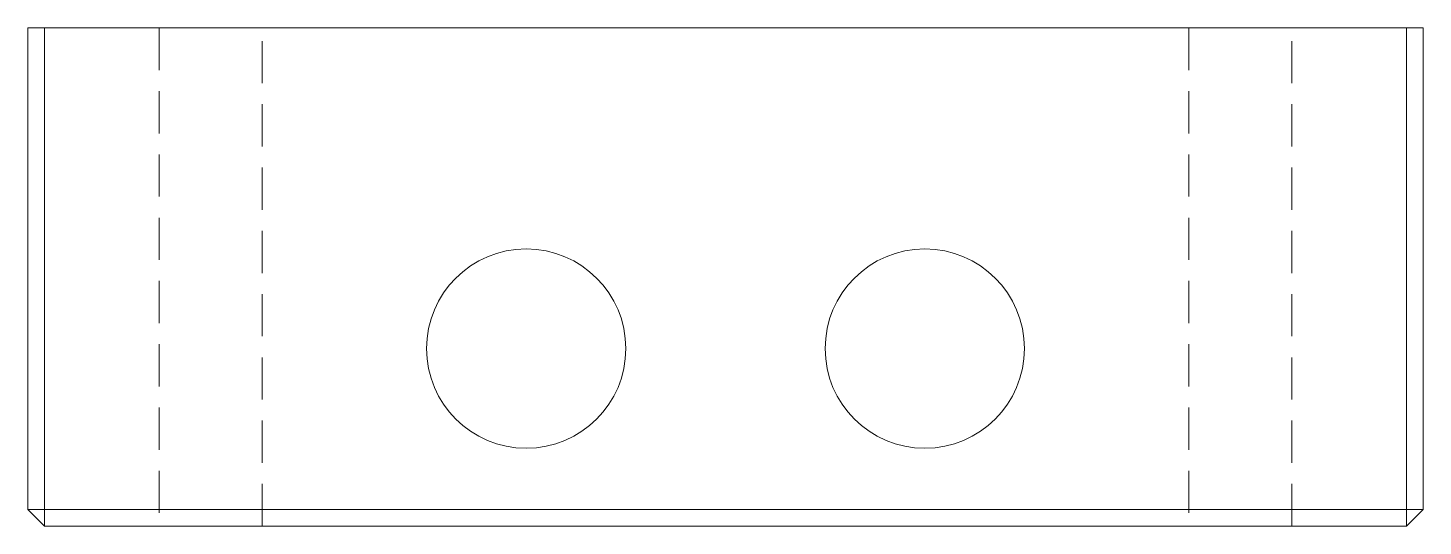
# Paper-space layout '_Top' of a CAD drawing. Header units: millimetres. Extents: x -21 to 21, y -7.5 to 7.5.
import ezdxf

# ---------------------------------------------------------------- set-up
doc = ezdxf.new("R2010")
doc.units = ezdxf.units.MM
doc.linetypes.add('HIDDEN', pattern=[1.905, 1.27, -0.635])

psp = doc.layouts.new('_Top')

# ---------------------------------------------------------------- linework, layer by layer
at = {"color": 7, "linetype": 'Continuous', "lineweight": 15}
for p, q in [((21, 7.5), (-21, 7.5)), ((-21, -7), (-21, 7.5)), ((-20.5, 7.5), (-20.5, -7.5)), ((20.5, -7.5), (20.5, 7.5)), ((21, 7.5), (21, -7)), ((-21, -7), (21, -7)), ((-21, -7), (-20.5, -7.5)), ((20.5, -7.5), (21, -7)), ((20.5, -7.5), (-20.5, -7.5))]:
    psp.add_line(p, q, dxfattribs=at)
at = {"color": 7, "linetype": 'HIDDEN', "lineweight": 0}
for p, q in [((-17.05, 7.5), (-17.05, -7.5)), ((-13.95, -7.5), (-13.95, 7.5)), ((13.95, 7.5), (13.95, -7.5)), ((17.05, -7.5), (17.05, 7.5))]:
    psp.add_line(p, q, dxfattribs=at)
at = {"color": 7, "linetype": 'Continuous', "lineweight": 15}
for centre in [(-6, -2.155), (6, -2.155)]:
    psp.add_circle(centre, 3, dxfattribs=at)

doc.saveas('drawing.dxf')
